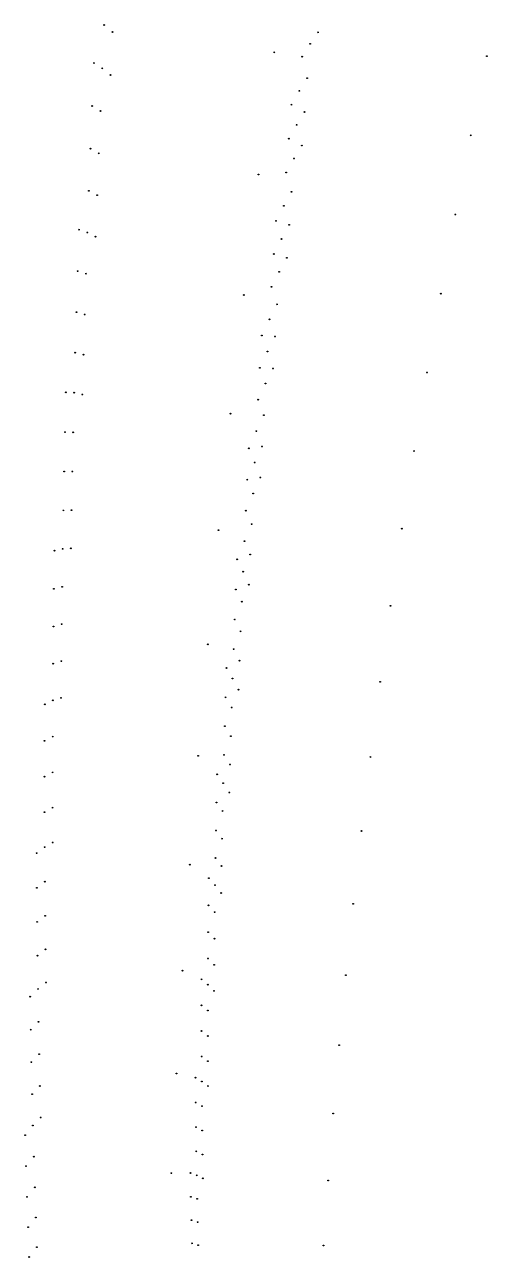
# Model space of a CAD drawing. Header units: millimetres. Extents: x -26 to 31, y -125 to 131.
# Drawn here: x -26.05 to -14.19, y 3.53 to 35.15 of the extents above; entities that cross this region are included whole.
import ezdxf

# ---------------------------------------------------------------- set-up
doc = ezdxf.new("R2010")
doc.units = ezdxf.units.MM
for name, color, linetype in [('Orb_10_28_1.00710_500', 10, 'Continuous'), ('Orb_10_28_1.00791_500', 1, 'Continuous'), ('Orb_10_28_1.00792_500', 2, 'Continuous'), ('Orb_10_28_1.00793_500', 3, 'Continuous'), ('Orb_10_28_1.00794_500', 4, 'Continuous'), ('Orb_10_28_1.00795_500', 5, 'Continuous'), ('Orb_10_28_1.00796_500', 6, 'Continuous'), ('Orb_10_28_1.00797_500', 7, 'Continuous'), ('Orb_10_28_1.00798_500', 8, 'Continuous'), ('Orb_10_28_1.00799_500', 9, 'Continuous'), ('Orb_10_28_1.008109_500', 10, 'Continuous'), ('Orb_10_28_1.008910_500', 1, 'Continuous'), ('Orb_10_28_1.008921_500', 2, 'Continuous'), ('Orb_10_28_1.008932_500', 3, 'Continuous'), ('Orb_10_28_1.008943_500', 4, 'Continuous'), ('Orb_10_28_1.008954_500', 5, 'Continuous'), ('Orb_10_28_1.008965_500', 6, 'Continuous'), ('Orb_10_28_1.008976_500', 7, 'Continuous'), ('Orb_10_28_1.008987_500', 8, 'Continuous'), ('Orb_10_28_1.008998_500', 9, 'Continuous')]:
    doc.layers.add(name, color=color, linetype=linetype)

msp = doc.modelspace()

# ---------------------------------------------------------------- linework, layer by layer
at = {"layer": 'Orb_10_28_1.00710_500'}
for centre in [(-14.203, 34.343, 107), (-14.619, 32.312, 107.079), (-15.013, 30.279, 107.138), (-15.387, 28.249, 107.174), (-15.74, 26.226, 107.186), (-16.072, 24.215, 107.172), (-16.382, 22.22, 107.131), (-16.673, 20.243, 107.06), (-16.942, 18.29, 106.96), (-17.192, 16.362, 106.828), (-17.421, 14.464, 106.664), (-17.63, 12.598, 106.468), (-17.82, 10.766, 106.24), (-17.991, 8.971, 105.979), (-18.143, 7.215, 105.685), (-18.276, 5.5, 105.359), (-18.391, 3.827, 105.002)]:
    msp.add_circle(centre, 0.01, dxfattribs=at)
at = {"layer": 'Orb_10_28_1.00791_500'}
for centre in [(-18.534, 34.956, 122.31), (-18.949, 32.049, 122.376), (-19.333, 29.172, 122.394), (-19.687, 26.332, 122.362), (-20.011, 23.534, 122.278), (-20.306, 20.785, 122.14), (-20.571, 18.089, 121.948), (-20.808, 15.451, 121.701), (-21.018, 12.875, 121.399), (-21.2, 10.365, 121.042), (-21.355, 7.923, 120.632), (-21.485, 5.554, 120.169)]:
    msp.add_circle(centre, 0.01, dxfattribs=at)
at = {"layer": 'Orb_10_28_1.00792_500'}
for centre in [(-18.881, 32.912, 122.557), (-19.274, 30.014, 122.589), (-19.637, 27.151, 122.571), (-19.969, 24.33, 122.501), (-20.272, 21.556, 122.377), (-20.545, 18.834, 122.199), (-20.79, 16.17, 121.966), (-21.007, 13.567, 121.677), (-21.196, 11.029, 121.334), (-21.358, 8.56, 120.935), (-21.494, 6.163, 120.484), (-21.605, 3.839, 119.98)]:
    msp.add_circle(centre, 0.01, dxfattribs=at)
at = {"layer": 'Orb_10_28_1.00793_500'}
for centre in [(-18.81, 33.781, 122.734), (-19.212, 30.863, 122.78), (-19.584, 27.978, 122.776), (-19.925, 25.133, 122.72), (-20.236, 22.335, 122.611), (-20.517, 19.588, 122.447), (-20.77, 16.897, 122.227), (-20.994, 14.267, 121.952), (-21.19, 11.702, 121.622), (-21.359, 9.205, 121.236), (-21.502, 6.78, 120.797), (-21.619, 4.428, 120.304)]:
    msp.add_circle(centre, 0.01, dxfattribs=at)
at = {"layer": 'Orb_10_28_1.00794_500'}
for centre in [(-18.736, 34.658, 122.908), (-19.148, 31.719, 122.968), (-19.528, 28.812, 122.978), (-19.878, 25.945, 122.936), (-20.198, 23.122, 122.841), (-20.487, 20.349, 122.691), (-20.748, 17.633, 122.485), (-20.979, 14.976, 122.224), (-21.183, 12.384, 121.907), (-21.359, 9.859, 121.534), (-21.509, 7.405, 121.107), (-21.632, 5.026, 120.626)]:
    msp.add_circle(centre, 0.01, dxfattribs=at)
at = {"layer": 'Orb_10_28_1.00795_500'}
for centre in [(-19.081, 32.583, 123.151), (-19.471, 29.654, 123.175), (-19.829, 26.764, 123.148), (-20.157, 23.917, 123.067), (-20.455, 21.119, 122.932), (-20.724, 18.377, 122.74), (-20.963, 15.693, 122.493), (-21.174, 13.073, 122.189), (-21.357, 10.521, 121.829), (-21.514, 8.039, 121.414), (-21.644, 5.631, 120.945)]:
    msp.add_circle(centre, 0.01, dxfattribs=at)
at = {"layer": 'Orb_10_28_1.00796_500'}
for centre in [(-19.012, 33.454, 123.331), (-19.411, 30.504, 123.369), (-19.778, 27.591, 123.356), (-20.115, 24.72, 123.29), (-20.421, 21.898, 123.169), (-20.697, 19.129, 122.992), (-20.945, 16.419, 122.758), (-21.163, 13.771, 122.468), (-21.354, 11.191, 122.121), (-21.517, 8.681, 121.719), (-21.654, 6.245, 121.262), (-21.764, 3.884, 120.751)]:
    msp.add_circle(centre, 0.01, dxfattribs=at)
at = {"layer": 'Orb_10_28_1.00797_500'}
for centre in [(-18.941, 34.332, 123.507), (-19.349, 31.361, 123.56), (-19.725, 28.426, 123.561), (-20.07, 25.531, 123.509), (-20.385, 22.684, 123.402), (-20.669, 19.889, 123.239), (-20.924, 17.152, 123.02), (-21.15, 14.478, 122.744), (-21.348, 11.87, 122.41), (-21.519, 9.332, 122.021), (-21.662, 6.867, 121.576), (-21.779, 4.478, 121.076)]:
    msp.add_circle(centre, 0.01, dxfattribs=at)
at = {"layer": 'Orb_10_28_1.00798_500'}
for centre in [(-19.284, 32.226, 123.746), (-19.669, 29.268, 123.762), (-20.023, 26.35, 123.724), (-20.346, 23.478, 123.632), (-20.639, 20.658, 123.484), (-20.902, 17.895, 123.279), (-21.136, 15.193, 123.016), (-21.341, 12.557, 122.696), (-21.519, 9.991, 122.32), (-21.669, 7.498, 121.887), (-21.792, 5.08, 121.399)]:
    msp.add_circle(centre, 0.01, dxfattribs=at)
at = {"layer": 'Orb_10_28_1.00799_500'}
for centre in [(-19.217, 33.098, 123.929), (-19.612, 30.119, 123.959), (-19.974, 27.177, 123.936), (-20.306, 24.281, 123.858), (-20.607, 21.435, 123.725), (-20.878, 18.645, 123.534), (-21.12, 15.917, 123.285), (-21.332, 13.253, 122.979), (-21.517, 10.659, 122.616), (-21.674, 8.137, 122.196), (-21.804, 5.69, 121.72)]:
    msp.add_circle(centre, 0.01, dxfattribs=at)
at = {"layer": 'Orb_10_28_1.008109_500'}
for centre in [(-19.654, 34.443, 126.259), (-20.061, 31.309, 126.304), (-20.434, 28.216, 126.292), (-20.775, 25.172, 126.221), (-21.083, 22.183, 126.089), (-21.36, 19.254, 125.896), (-21.606, 16.392, 125.641), (-21.821, 13.6, 125.323), (-22.007, 10.882, 124.945), (-22.164, 8.243, 124.505), (-22.293, 5.686, 124.006)]:
    msp.add_circle(centre, 0.01, dxfattribs=at)
at = {"layer": 'Orb_10_28_1.008910_500'}
for centre in [(-23.855, 33.862, 142.82), (-24.237, 29.714, 142.769), (-24.575, 25.663, 142.619), (-24.87, 21.717, 142.37), (-25.123, 17.883, 142.023), (-25.335, 14.168, 141.578), (-25.508, 10.578, 141.038), (-25.643, 7.116, 140.404), (-25.741, 3.787, 139.681)]:
    msp.add_circle(centre, 0.01, dxfattribs=at)
at = {"layer": 'Orb_10_28_1.008921_500'}
for centre in [(-23.804, 34.963, 143.054), (-24.198, 30.776, 143.026), (-24.547, 26.685, 142.9), (-24.852, 22.697, 142.675), (-25.115, 18.82, 142.35), (-25.337, 15.062, 141.927), (-25.519, 11.428, 141.407), (-25.663, 7.922, 140.792), (-25.769, 4.549, 140.087)]:
    msp.add_circle(centre, 0.01, dxfattribs=at)
at = {"layer": 'Orb_10_28_1.008932_500'}
for centre in [(-24.156, 31.85, 143.278), (-24.516, 27.718, 143.176), (-24.832, 23.689, 142.974), (-25.105, 19.77, 142.672), (-25.337, 15.968, 142.271), (-25.528, 12.29, 141.771), (-25.681, 8.74, 141.177), (-25.795, 5.323, 140.49)]:
    msp.add_circle(centre, 0.01, dxfattribs=at)
at = {"layer": 'Orb_10_28_1.008943_500'}
for centre in [(-24.111, 32.936, 143.525), (-24.483, 28.764, 143.447), (-24.81, 24.693, 143.268), (-25.093, 20.731, 142.989), (-25.335, 16.886, 142.61), (-25.536, 13.164, 142.132), (-25.697, 9.57, 141.557), (-25.82, 6.109, 140.889)]:
    msp.add_circle(centre, 0.01, dxfattribs=at)
at = {"layer": 'Orb_10_28_1.008954_500'}
for centre in [(-24.064, 34.033, 143.765), (-24.447, 29.821, 143.712), (-24.785, 25.709, 143.557), (-25.079, 21.705, 143.301), (-25.33, 17.816, 142.944), (-25.541, 14.05, 142.488), (-25.711, 10.412, 141.934), (-25.843, 6.906, 141.284), (-25.937, 3.536, 140.543)]:
    msp.add_circle(centre, 0.01, dxfattribs=at)
at = {"layer": 'Orb_10_28_1.008965_500'}
for centre in [(-24.014, 35.142, 144), (-24.408, 30.891, 143.971), (-24.757, 26.737, 143.84), (-25.062, 22.69, 143.608), (-25.324, 18.758, 143.274), (-25.544, 14.948, 142.839), (-25.723, 11.265, 142.306), (-25.864, 7.715, 141.676), (-25.967, 4.3, 140.953)]:
    msp.add_circle(centre, 0.01, dxfattribs=at)
at = {"layer": 'Orb_10_28_1.008976_500'}
for centre in [(-24.367, 31.972, 144.224), (-24.727, 27.777, 144.118), (-25.043, 23.688, 143.91), (-25.315, 19.712, 143.599), (-25.545, 15.858, 143.186), (-25.734, 12.131, 142.674), (-25.883, 8.536, 142.064), (-25.994, 5.076, 141.359)]:
    msp.add_circle(centre, 0.01, dxfattribs=at)
at = {"layer": 'Orb_10_28_1.008987_500'}
for centre in [(-24.323, 33.064, 144.472), (-24.695, 28.829, 144.391), (-25.021, 24.697, 144.206), (-25.304, 20.679, 143.919), (-25.544, 16.78, 143.528), (-25.742, 13.008, 143.037), (-25.9, 9.368, 142.447), (-26.02, 5.864, 141.762)]:
    msp.add_circle(centre, 0.01, dxfattribs=at)
at = {"layer": 'Orb_10_28_1.008998_500'}
for centre in [(-24.277, 34.169, 144.714), (-24.66, 29.893, 144.657), (-24.998, 25.719, 144.497), (-25.291, 21.657, 144.233), (-25.54, 17.715, 143.866), (-25.748, 13.898, 143.397), (-25.916, 10.213, 142.827), (-26.044, 6.663, 142.161)]:
    msp.add_circle(centre, 0.01, dxfattribs=at)

doc.saveas('drawing.dxf')
